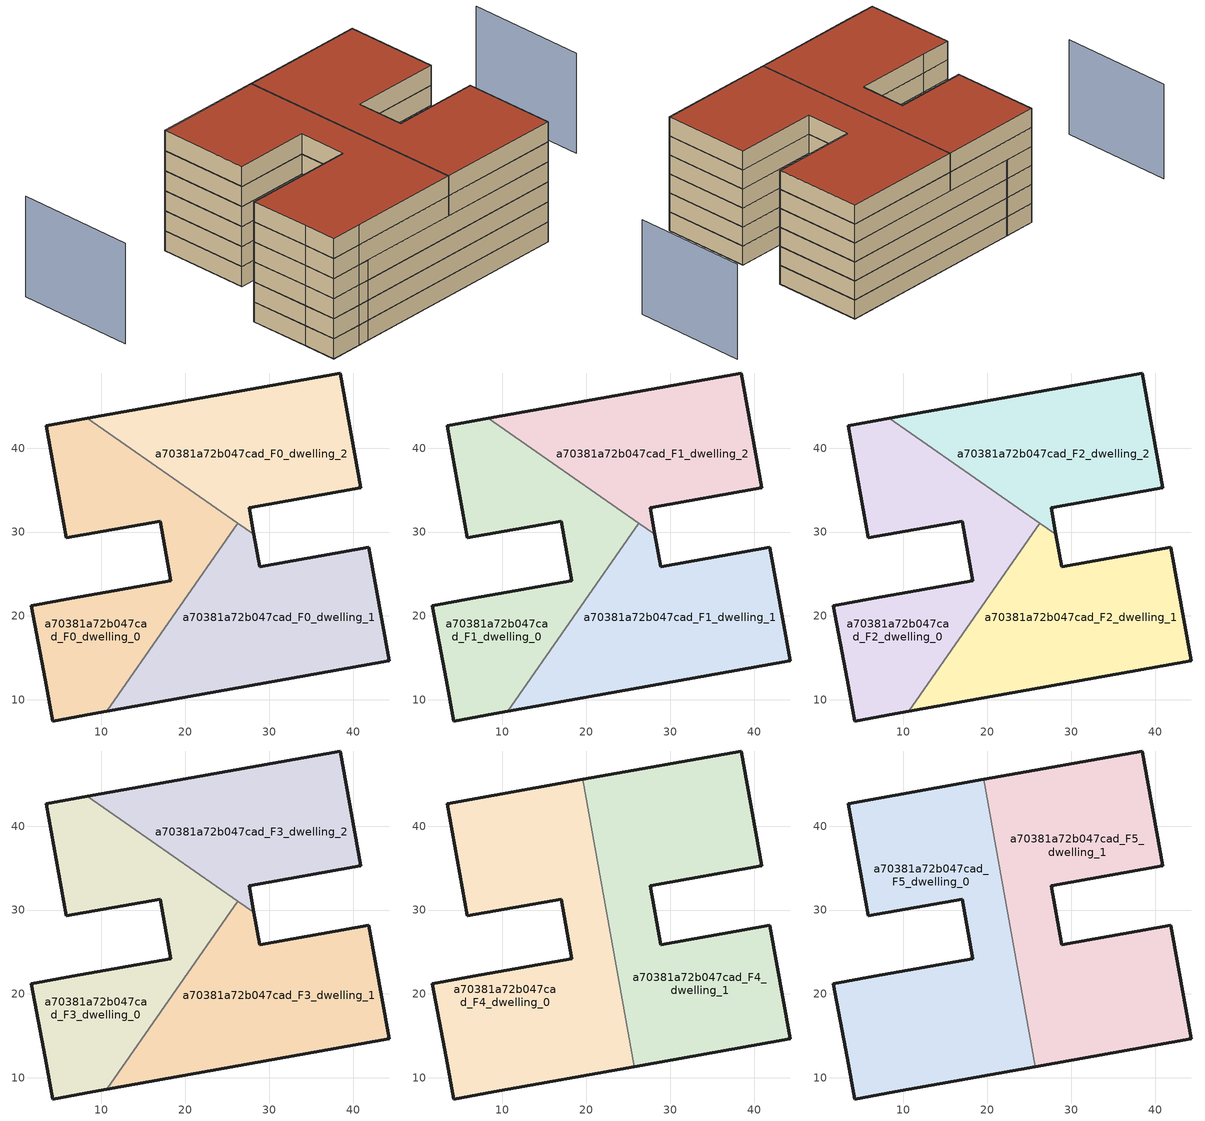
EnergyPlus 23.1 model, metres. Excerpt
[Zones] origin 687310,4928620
a70381a72b047cad_F0_dwelling_0
 floor ground (EU_floor_Construction): 10.65,8.61 26.26,31.06 8.31,43.54 3.43,42.66 5.83,29.29 17.01,31.3 18.28,24.21 6.49,22.09 1.64,21.23 3.32,12.41 4.19,7.47 8.97,8.31 z0
 wall outside (EU_wall_Construction): 10.65,8.61 8.97,8.31 4.19,7.47 3.32,12.41 1.64,21.23 6.49,22.09 18.28,24.21 17.01,31.3 5.83,29.29 3.43,42.66 8.31,43.54 z0:3
 wall to a70381a72b047cad_F0_dwelling_2 (EU_wall_Construction): 8.31,43.54 26.26,31.07 z0:3
 wall to a70381a72b047cad_F0_dwelling_1 (EU_wall_Construction): 26.26,31.07 10.65,8.61 z0:3
a70381a72b047cad_F0_dwelling_1
 floor ground (EU_floor_Construction): 44.32,14.67 41.89,28.18 28.87,25.84 28.17,29.73 26.26,31.06 10.65,8.61 z0
 wall outside (EU_wall_Construction): 28.17,29.73 28.87,25.84 41.89,28.18 44.32,14.67 10.65,8.61 z0:3
 wall to a70381a72b047cad_F0_dwelling_2 (EU_wall_Construction): 26.26,31.06 28.17,29.73 z0:3
a70381a72b047cad_F0_dwelling_2
 floor ground (EU_floor_Construction): 40.93,35.27 38.47,48.96 8.31,43.54 28.17,29.73 27.61,32.87 z0
 wall outside (EU_wall_Construction): 8.31,43.54 38.47,48.96 40.93,35.27 27.61,32.87 28.17,29.73 z0:3
a70381a72b047cad_F1_dwelling_0
 floor to a70381a72b047cad_F0_dwelling_0 (EU_floor_Construction): 10.65,8.61 26.26,31.06 8.31,43.54 3.43,42.66 5.83,29.29 17.01,31.3 18.28,24.21 6.49,22.09 1.64,21.23 3.32,12.41 4.19,7.47 8.97,8.31 z3
 wall outside (EU_wall_Construction): 10.65,8.61 8.97,8.31 4.19,7.47 3.32,12.41 1.64,21.23 6.49,22.09 18.28,24.21 17.01,31.3 5.83,29.29 3.43,42.66 8.31,43.54 z3:6
 wall to a70381a72b047cad_F1_dwelling_2 (EU_wall_Construction): 8.31,43.54 26.26,31.07 z3:6
 wall to a70381a72b047cad_F1_dwelling_1 (EU_wall_Construction): 26.26,31.07 10.65,8.61 z3:6
a70381a72b047cad_F1_dwelling_1
 floor to a70381a72b047cad_F0_dwelling_1 (EU_floor_Construction): 44.32,14.67 41.89,28.18 28.87,25.84 28.17,29.73 26.26,31.06 10.65,8.61 z3
 wall outside (EU_wall_Construction): 28.17,29.73 28.87,25.84 41.89,28.18 44.32,14.67 10.65,8.61 z3:6
 wall to a70381a72b047cad_F1_dwelling_2 (EU_wall_Construction): 26.26,31.06 28.17,29.73 z3:6
a70381a72b047cad_F1_dwelling_2
 floor to a70381a72b047cad_F0_dwelling_2 (EU_floor_Construction): 38.47,48.96 40.93,35.27 27.61,32.87 28.17,29.73 8.31,43.54 z3
 wall outside (EU_wall_Construction): 8.31,43.54 38.47,48.96 40.93,35.27 27.61,32.87 28.17,29.73 z3:6
a70381a72b047cad_F2_dwelling_0
 floor to a70381a72b047cad_F1_dwelling_0 (EU_floor_Construction): 10.65,8.61 26.26,31.06 8.31,43.54 3.43,42.66 5.83,29.29 17.01,31.3 18.28,24.21 6.49,22.09 1.64,21.23 3.32,12.41 4.19,7.47 8.97,8.31 z6
 wall outside (EU_wall_Construction): 10.65,8.61 8.97,8.31 4.19,7.47 3.32,12.41 1.64,21.23 6.49,22.09 18.28,24.21 17.01,31.3 5.83,29.29 3.43,42.66 8.31,43.54 z6:9
 wall to a70381a72b047cad_F2_dwelling_2 (EU_wall_Construction): 8.31,43.54 26.26,31.07 z6:9
 wall to a70381a72b047cad_F2_dwelling_1 (EU_wall_Construction): 26.26,31.07 10.65,8.61 z6:9
a70381a72b047cad_F2_dwelling_1
 floor to a70381a72b047cad_F1_dwelling_1 (EU_floor_Construction): 44.32,14.67 41.89,28.18 28.87,25.84 28.17,29.73 26.26,31.06 10.65,8.61 z6
 wall outside (EU_wall_Construction): 28.17,29.73 28.87,25.84 41.89,28.18 44.32,14.67 10.65,8.61 z6:9
 wall to a70381a72b047cad_F2_dwelling_2 (EU_wall_Construction): 26.26,31.06 28.17,29.73 z6:9
a70381a72b047cad_F2_dwelling_2
 floor to a70381a72b047cad_F1_dwelling_2 (EU_floor_Construction): 38.47,48.96 40.93,35.27 27.61,32.87 28.17,29.73 8.31,43.54 z6
 wall outside (EU_wall_Construction): 8.31,43.54 38.47,48.96 40.93,35.27 27.61,32.87 28.17,29.73 z6:9
a70381a72b047cad_F3_dwelling_0
 floor to a70381a72b047cad_F2_dwelling_0 (EU_floor_Construction): 10.65,8.61 26.26,31.06 8.31,43.54 3.43,42.66 5.83,29.29 17.01,31.3 18.28,24.21 6.49,22.09 1.64,21.23 3.32,12.41 4.19,7.47 8.97,8.31 z9
 wall outside (EU_wall_Construction): 10.65,8.61 8.97,8.31 4.19,7.47 3.32,12.41 1.64,21.23 6.49,22.09 18.28,24.21 17.01,31.3 5.83,29.29 3.43,42.66 8.31,43.54 z9:12
 wall to a70381a72b047cad_F3_dwelling_2 (EU_wall_Construction): 8.31,43.54 26.26,31.07 z9:12
 wall to a70381a72b047cad_F3_dwelling_1 (EU_wall_Construction): 26.26,31.07 10.65,8.61 z9:12
a70381a72b047cad_F3_dwelling_1
 floor to a70381a72b047cad_F2_dwelling_1 (EU_floor_Construction): 44.32,14.67 41.89,28.18 28.87,25.84 28.17,29.73 26.26,31.06 10.65,8.61 z9
 wall outside (EU_wall_Construction): 28.17,29.73 28.87,25.84 41.89,28.18 44.32,14.67 10.65,8.61 z9:12
 wall to a70381a72b047cad_F3_dwelling_2 (EU_wall_Construction): 26.26,31.06 28.17,29.73 z9:12
a70381a72b047cad_F3_dwelling_2
 floor to a70381a72b047cad_F2_dwelling_2 (EU_floor_Construction): 38.47,48.96 40.93,35.27 27.61,32.87 28.17,29.73 8.31,43.54 z9
 wall outside (EU_wall_Construction): 8.31,43.54 38.47,48.96 40.93,35.27 27.61,32.87 28.17,29.73 z9:12
a70381a72b047cad_F4_dwelling_0
 floor to a70381a72b047cad_F3_dwelling_0 (EU_floor_Construction): 11.5,9.84 23.03,26.42 22.02,32.04 17.01,31.3 18.28,24.21 6.49,22.09 1.64,21.23 3.32,12.41 4.19,7.47 8.98,8.32 z12; 10.65,8.61 11.5,9.84 8.98,8.32 10.63,8.61 z12; 22.02,32.04 21.62,34.29 8.31,43.54 3.43,42.66 5.83,29.29 17.01,31.3 z12; 8.97,8.31 8.98,8.32 4.19,7.47 z12
 floor to a70381a72b047cad_F3_dwelling_1 (EU_floor_Construction): 25.74,11.33 24.59,17.74 11.5,9.84 10.65,8.61 z12; 24.59,17.74 23.03,26.42 11.5,9.84 z12
 floor to a70381a72b047cad_F3_dwelling_2 (EU_floor_Construction): 21.62,34.29 19.59,45.57 8.31,43.54 z12
 wall outside (EU_wall_Construction): 25.74,11.33 8.97,8.31 4.19,7.47 3.32,12.41 1.64,21.23 6.49,22.09 18.28,24.21 17.01,31.3 5.83,29.29 3.43,42.66 19.59,45.57 z12:15
 wall to a70381a72b047cad_F4_dwelling_1 (EU_wall_Construction): 19.59,45.57 25.74,11.33 z12:15
a70381a72b047cad_F4_dwelling_1
 floor to a70381a72b047cad_F3_dwelling_0 (EU_floor_Construction): 23.03,26.42 26.26,31.06 21.62,34.29 z12
 floor to a70381a72b047cad_F3_dwelling_2 (EU_floor_Construction): 40.93,35.27 38.47,48.96 19.59,45.57 21.62,34.29 26.26,31.07 27.61,32.87 z12; 28.17,29.73 27.61,32.87 26.26,31.07 z12
 floor to a70381a72b047cad_F3_dwelling_1 (EU_floor_Construction): 44.32,14.67 41.89,28.18 28.87,25.84 26.26,31.06 23.03,26.42 25.74,11.33 z12; 28.87,25.84 28.17,29.73 26.26,31.06 z12
 wall outside (EU_wall_Construction): 19.59,45.57 38.47,48.96 40.93,35.27 27.61,32.87 28.87,25.84 41.89,28.18 44.32,14.67 25.74,11.33 z12:15
a70381a72b047cad_F5_dwelling_0
 floor to a70381a72b047cad_F4_dwelling_0 (EU_floor_Construction): 25.74,11.33 19.59,45.57 3.43,42.66 5.83,29.29 17.01,31.3 18.28,24.21 6.49,22.09 1.64,21.23 3.32,12.41 4.19,7.47 8.97,8.31 z15
 wall outside (EU_wall_Construction): 25.74,11.33 8.97,8.31 4.19,7.47 3.32,12.41 1.64,21.23 6.49,22.09 18.28,24.21 17.01,31.3 5.83,29.29 3.43,42.66 19.59,45.57 z15:18
 wall to a70381a72b047cad_F5_dwelling_1 (EU_wall_Construction): 19.59,45.57 25.74,11.33 z15:18
 roof outside (EU_roof_Construction): 19.59,45.57 25.74,11.33 8.97,8.31 4.19,7.47 3.32,12.41 1.64,21.23 6.49,22.09 18.28,24.21 17.01,31.3 5.83,29.29 3.43,42.66 z18
a70381a72b047cad_F5_dwelling_1
 floor to a70381a72b047cad_F4_dwelling_1 (EU_floor_Construction): 44.32,14.67 41.89,28.18 28.87,25.84 27.61,32.87 40.93,35.27 38.47,48.96 19.59,45.57 25.74,11.33 z15
 wall outside (EU_wall_Construction): 19.59,45.57 38.47,48.96 40.93,35.27 27.61,32.87 28.87,25.84 41.89,28.18 44.32,14.67 25.74,11.33 z15:18
 roof outside (EU_roof_Construction): 38.47,48.96 40.93,35.27 27.61,32.87 28.87,25.84 41.89,28.18 44.32,14.67 25.74,11.33 19.59,45.57 z18
shading: -17.94,44.14 -14.9,26.82 / 60.83,30.5 57.74,47.92 z0:15
[Building]
EU S2 Campaign: North Axis=0; Terrain=City; Solar Distribution=FullExterior
[Site:Location]
Bologna: Latitude=44.5; Longitude=11.25; Time Zone=1; Elevation=37
[SizingPeriod:WeatherFileDays]
AnnualSizingPeriod: Begin Month=1; Begin Day of Month=1; End Month=12; End Day of Month=31; Day of Week for Start Day=Monday; Use Weather File Daylight Saving Period=No; Use Weather File Rain and Snow Indicators=No
[MATERIAL]
EU_InternalMass_Material: Roughness=MediumRough; Thickness=0.1; Conductivity=1; Density=1800; Specific Heat=900; Thermal Absorptance=0.9; Solar Absorptance=0.7; Visible Absorptance=0.7
[MATERIAL:NOMASS] Roughness=MediumRough; Thermal Absorptance=0.9; Solar Absorptance=0.7; Visible Absorptance=0.7
Name | Thermal Resistance
EU_wall_NoMass | 0.905828
EU_roof_NoMass | 0.37593
EU_floor_NoMass | 0.67114
[CONSTRUCTION]
EU_wall_Construction: EU_wall_NoMass
EU_roof_Construction: EU_roof_NoMass
EU_floor_Construction: EU_floor_NoMass
EU_InternalMass_Construction: EU_InternalMass_Material
[ZONE] Type=1; Multiplier=1; Ceiling Height=autocalculate; Floor Area=autocalculate; Part of Total Floor Area=Yes
Name | Volume
a70381a72b047cad_F0_dwelling_0; a70381a72b047cad_F1_dwelling_0; a70381a72b047cad_F2_dwelling_0; a70381a72b047cad_F3_dwelling_0 | 1197.07
a70381a72b047cad_F4_dwelling_0 | 1698.8
a70381a72b047cad_F5_dwelling_0 | 1698.82
a70381a72b047cad_F0_dwelling_1; a70381a72b047cad_F1_dwelling_1; a70381a72b047cad_F2_dwelling_1; a70381a72b047cad_F3_dwelling_1 | 1196.97
a70381a72b047cad_F4_dwelling_1 | 1698.76
a70381a72b047cad_F5_dwelling_1 | 1698.78
a70381a72b047cad_F0_dwelling_2; a70381a72b047cad_F1_dwelling_2; a70381a72b047cad_F2_dwelling_2; a70381a72b047cad_F3_dwelling_2 | 1003.57
[INTERNALMASS] Construction=EU_InternalMass_Construction
Name | Zone or ZoneList | Surface Area
a70381a72b047cad_F0_dwelling_0_EU_InternalMass | a70381a72b047cad_F0_dwelling_0 | 399.024
a70381a72b047cad_F0_dwelling_1_EU_InternalMass | a70381a72b047cad_F0_dwelling_1 | 398.984
a70381a72b047cad_F0_dwelling_2_EU_InternalMass | a70381a72b047cad_F0_dwelling_2 | 334.523
a70381a72b047cad_F1_dwelling_0_EU_InternalMass | a70381a72b047cad_F1_dwelling_0 | 399.024
a70381a72b047cad_F1_dwelling_1_EU_InternalMass | a70381a72b047cad_F1_dwelling_1 | 398.984
a70381a72b047cad_F1_dwelling_2_EU_InternalMass | a70381a72b047cad_F1_dwelling_2 | 334.523
a70381a72b047cad_F2_dwelling_0_EU_InternalMass | a70381a72b047cad_F2_dwelling_0 | 399.024
a70381a72b047cad_F2_dwelling_1_EU_InternalMass | a70381a72b047cad_F2_dwelling_1 | 398.984
a70381a72b047cad_F2_dwelling_2_EU_InternalMass | a70381a72b047cad_F2_dwelling_2 | 334.523
a70381a72b047cad_F3_dwelling_0_EU_InternalMass | a70381a72b047cad_F3_dwelling_0 | 399.024
a70381a72b047cad_F3_dwelling_1_EU_InternalMass | a70381a72b047cad_F3_dwelling_1 | 398.984
a70381a72b047cad_F3_dwelling_2_EU_InternalMass | a70381a72b047cad_F3_dwelling_2 | 334.523
a70381a72b047cad_F4_dwelling_0_EU_InternalMass | a70381a72b047cad_F4_dwelling_0 | 566.274
a70381a72b047cad_F4_dwelling_1_EU_InternalMass | a70381a72b047cad_F4_dwelling_1 | 566.259
a70381a72b047cad_F5_dwelling_0_EU_InternalMass | a70381a72b047cad_F5_dwelling_0 | 566.274
a70381a72b047cad_F5_dwelling_1_EU_InternalMass | a70381a72b047cad_F5_dwelling_1 | 566.259
[OTHEREQUIPMENT] Fuel Type=Electricity; Design Level Calculation Method=Watts/Area; Power per Zone Floor Area=1; Fraction Latent=0; Fraction Radiant=0; Fraction Lost=0; Carbon Dioxide Generation Rate=0; EndUse Subcategory=EU_Step8_InternalGains
Name | Zone or ZoneList or Space or SpaceList | Schedule
EU_Step8_InternalGain_a70381a72b047cad_F0_dwelling_0_f000 | a70381a72b047cad_F0_dwelling_0 | EU_Step8_GainSchedule_a70381a72b047cad_F0_dwelling_0_f000
EU_Step8_InternalGain_a70381a72b047cad_F0_dwelling_1_f000 | a70381a72b047cad_F0_dwelling_1 | EU_Step8_GainSchedule_a70381a72b047cad_F0_dwelling_1_f000
EU_Step8_InternalGain_a70381a72b047cad_F0_dwelling_2_f000 | a70381a72b047cad_F0_dwelling_2 | EU_Step8_GainSchedule_a70381a72b047cad_F0_dwelling_2_f000
EU_Step8_InternalGain_a70381a72b047cad_F1_dwelling_0_f000 | a70381a72b047cad_F1_dwelling_0 | EU_Step8_GainSchedule_a70381a72b047cad_F1_dwelling_0_f000
EU_Step8_InternalGain_a70381a72b047cad_F1_dwelling_1_f000 | a70381a72b047cad_F1_dwelling_1 | EU_Step8_GainSchedule_a70381a72b047cad_F1_dwelling_1_f000
EU_Step8_InternalGain_a70381a72b047cad_F1_dwelling_2_f000 | a70381a72b047cad_F1_dwelling_2 | EU_Step8_GainSchedule_a70381a72b047cad_F1_dwelling_2_f000
EU_Step8_InternalGain_a70381a72b047cad_F2_dwelling_0_f000 | a70381a72b047cad_F2_dwelling_0 | EU_Step8_GainSchedule_a70381a72b047cad_F2_dwelling_0_f000
EU_Step8_InternalGain_a70381a72b047cad_F2_dwelling_1_f000 | a70381a72b047cad_F2_dwelling_1 | EU_Step8_GainSchedule_a70381a72b047cad_F2_dwelling_1_f000
EU_Step8_InternalGain_a70381a72b047cad_F2_dwelling_2_f000 | a70381a72b047cad_F2_dwelling_2 | EU_Step8_GainSchedule_a70381a72b047cad_F2_dwelling_2_f000
EU_Step8_InternalGain_a70381a72b047cad_F3_dwelling_0_f000 | a70381a72b047cad_F3_dwelling_0 | EU_Step8_GainSchedule_a70381a72b047cad_F3_dwelling_0_f000
EU_Step8_InternalGain_a70381a72b047cad_F3_dwelling_1_f000 | a70381a72b047cad_F3_dwelling_1 | EU_Step8_GainSchedule_a70381a72b047cad_F3_dwelling_1_f000
EU_Step8_InternalGain_a70381a72b047cad_F3_dwelling_2_f000 | a70381a72b047cad_F3_dwelling_2 | EU_Step8_GainSchedule_a70381a72b047cad_F3_dwelling_2_f000
EU_Step8_InternalGain_a70381a72b047cad_F4_dwelling_0_f000 | a70381a72b047cad_F4_dwelling_0 | EU_Step8_GainSchedule_a70381a72b047cad_F4_dwelling_0_f000
EU_Step8_InternalGain_a70381a72b047cad_F4_dwelling_1_f000 | a70381a72b047cad_F4_dwelling_1 | EU_Step8_GainSchedule_a70381a72b047cad_F4_dwelling_1_f000
EU_Step8_InternalGain_a70381a72b047cad_F5_dwelling_0_f000 | a70381a72b047cad_F5_dwelling_0 | EU_Step8_GainSchedule_a70381a72b047cad_F5_dwelling_0_f000
EU_Step8_InternalGain_a70381a72b047cad_F5_dwelling_1_f000 | a70381a72b047cad_F5_dwelling_1 | EU_Step8_GainSchedule_a70381a72b047cad_F5_dwelling_1_f000
[ZONEVENTILATION:DESIGNFLOWRATE] Schedule=EU_AlwaysOn; Design Flow Rate Calculation Method=AirChanges/Hour; Air Changes per Hour=0.73129; Ventilation Type=Natural; Fan Pressure Rise=0; Fan Total Efficiency=1; Constant Term Coefficient=1; Temperature Term Coefficient=0; Velocity Term Coefficient=0; Velocity Squared Term Coefficient=0; Minimum Indoor Temperature=-100; Maximum Indoor Temperature=100; Delta Temperature=-100; Minimum Outdoor Temperature=-100; Maximum Outdoor Temperature=100; Maximum Wind Speed=40
Name | Zone or ZoneList or Space or SpaceList
EU_ConstantAir_a70381a72b047cad_F0_dwelling_0 | a70381a72b047cad_F0_dwelling_0
EU_ConstantAir_a70381a72b047cad_F0_dwelling_1 | a70381a72b047cad_F0_dwelling_1
EU_ConstantAir_a70381a72b047cad_F0_dwelling_2 | a70381a72b047cad_F0_dwelling_2
EU_ConstantAir_a70381a72b047cad_F1_dwelling_0 | a70381a72b047cad_F1_dwelling_0
EU_ConstantAir_a70381a72b047cad_F1_dwelling_1 | a70381a72b047cad_F1_dwelling_1
EU_ConstantAir_a70381a72b047cad_F1_dwelling_2 | a70381a72b047cad_F1_dwelling_2
EU_ConstantAir_a70381a72b047cad_F2_dwelling_0 | a70381a72b047cad_F2_dwelling_0
EU_ConstantAir_a70381a72b047cad_F2_dwelling_1 | a70381a72b047cad_F2_dwelling_1
EU_ConstantAir_a70381a72b047cad_F2_dwelling_2 | a70381a72b047cad_F2_dwelling_2
EU_ConstantAir_a70381a72b047cad_F3_dwelling_0 | a70381a72b047cad_F3_dwelling_0
EU_ConstantAir_a70381a72b047cad_F3_dwelling_1 | a70381a72b047cad_F3_dwelling_1
EU_ConstantAir_a70381a72b047cad_F3_dwelling_2 | a70381a72b047cad_F3_dwelling_2
EU_ConstantAir_a70381a72b047cad_F4_dwelling_0 | a70381a72b047cad_F4_dwelling_0
EU_ConstantAir_a70381a72b047cad_F4_dwelling_1 | a70381a72b047cad_F4_dwelling_1
EU_ConstantAir_a70381a72b047cad_F5_dwelling_0 | a70381a72b047cad_F5_dwelling_0
EU_ConstantAir_a70381a72b047cad_F5_dwelling_1 | a70381a72b047cad_F5_dwelling_1
[HVACTEMPLATE:THERMOSTAT] Constant Heating Setpoint=20; Constant Cooling Setpoint=50
EU_HeatOnly_a70381a72b047cad_F0_dwelling_0; EU_HeatOnly_a70381a72b047cad_F0_dwelling_1; EU_HeatOnly_a70381a72b047cad_F0_dwelling_2; EU_HeatOnly_a70381a72b047cad_F1_dwelling_0; EU_HeatOnly_a70381a72b047cad_F1_dwelling_1; EU_HeatOnly_a70381a72b047cad_F1_dwelling_2; EU_HeatOnly_a70381a72b047cad_F2_dwelling_0; EU_HeatOnly_a70381a72b047cad_F2_dwelling_1; EU_HeatOnly_a70381a72b047cad_F2_dwelling_2; EU_HeatOnly_a70381a72b047cad_F3_dwelling_0; EU_HeatOnly_a70381a72b047cad_F3_dwelling_1; EU_HeatOnly_a70381a72b047cad_F3_dwelling_2; EU_HeatOnly_a70381a72b047cad_F4_dwelling_0; EU_HeatOnly_a70381a72b047cad_F4_dwelling_1; EU_HeatOnly_a70381a72b047cad_F5_dwelling_0; EU_HeatOnly_a70381a72b047cad_F5_dwelling_1
[HVACTEMPLATE:ZONE:IDEALLOADSAIRSYSTEM] System Availability Schedule=EU_AlwaysOn; Maximum Heating Supply Air Temperature=50; Minimum Cooling Supply Air Temperature=13; Maximum Heating Supply Air Humidity Ratio=0.0156; Minimum Cooling Supply Air Humidity Ratio=0.0077; Heating Limit=NoLimit; Cooling Limit=NoLimit; Heating Availability Schedule=EU_AlwaysOn; Cooling Availability Schedule=EU_CoolingOff; Dehumidification Control Type=ConstantSensibleHeatRatio; Cooling Sensible Heat Ratio=0.7; Dehumidification Setpoint=60; Humidification Control Type=None; Humidification Setpoint=30; Outdoor Air Method=None; Outdoor Air Flow Rate per Person=0.00944; Outdoor Air Flow Rate per Zone Floor Area=0; Outdoor Air Flow Rate per Zone=0; Demand Controlled Ventilation Type=None; Outdoor Air Economizer Type=NoEconomizer; Heat Recovery Type=None; Sensible Heat Recovery Effectiveness=0.7; Latent Heat Recovery Effectiveness=0.65
Name | Template Thermostat
a70381a72b047cad_F0_dwelling_0 | EU_HeatOnly_a70381a72b047cad_F0_dwelling_0
a70381a72b047cad_F0_dwelling_1 | EU_HeatOnly_a70381a72b047cad_F0_dwelling_1
a70381a72b047cad_F0_dwelling_2 | EU_HeatOnly_a70381a72b047cad_F0_dwelling_2
a70381a72b047cad_F1_dwelling_0 | EU_HeatOnly_a70381a72b047cad_F1_dwelling_0
a70381a72b047cad_F1_dwelling_1 | EU_HeatOnly_a70381a72b047cad_F1_dwelling_1
a70381a72b047cad_F1_dwelling_2 | EU_HeatOnly_a70381a72b047cad_F1_dwelling_2
a70381a72b047cad_F2_dwelling_0 | EU_HeatOnly_a70381a72b047cad_F2_dwelling_0
a70381a72b047cad_F2_dwelling_1 | EU_HeatOnly_a70381a72b047cad_F2_dwelling_1
a70381a72b047cad_F2_dwelling_2 | EU_HeatOnly_a70381a72b047cad_F2_dwelling_2
a70381a72b047cad_F3_dwelling_0 | EU_HeatOnly_a70381a72b047cad_F3_dwelling_0
a70381a72b047cad_F3_dwelling_1 | EU_HeatOnly_a70381a72b047cad_F3_dwelling_1
a70381a72b047cad_F3_dwelling_2 | EU_HeatOnly_a70381a72b047cad_F3_dwelling_2
a70381a72b047cad_F4_dwelling_0 | EU_HeatOnly_a70381a72b047cad_F4_dwelling_0
a70381a72b047cad_F4_dwelling_1 | EU_HeatOnly_a70381a72b047cad_F4_dwelling_1
a70381a72b047cad_F5_dwelling_0 | EU_HeatOnly_a70381a72b047cad_F5_dwelling_0
a70381a72b047cad_F5_dwelling_1 | EU_HeatOnly_a70381a72b047cad_F5_dwelling_1
[SIZING:ZONE] Zone Cooling Design Supply Air Temperature Input Method=SupplyAirTemperature; Zone Cooling Design Supply Air Temperature=13; Zone Heating Design Supply Air Temperature Input Method=SupplyAirTemperature; Zone Heating Design Supply Air Temperature=50; Zone Cooling Design Supply Air Humidity Ratio=0.008; Zone Heating Design Supply Air Humidity Ratio=0.008; Cooling Design Air Flow Method=DesignDay; Cooling Design Air Flow Rate=0; Cooling Minimum Air Flow per Zone Floor Area=0.000762; Cooling Minimum Air Flow=0; Cooling Minimum Air Flow Fraction=0.2; Heating Design Air Flow Method=DesignDay; Heating Design Air Flow Rate=0; Heating Maximum Air Flow per Zone Floor Area=0.002032; Heating Maximum Air Flow=0.141576; Heating Maximum Air Flow Fraction=0.3; Account for Dedicated Outdoor Air System=No; Dedicated Outdoor Air System Control Strategy=NeutralSupplyAir; Dedicated Outdoor Air Low Setpoint Temperature for Design=autosize; Dedicated Outdoor Air High Setpoint Temperature for Design=autosize; Zone Load Sizing Method=Sensible Load Only No Latent Load; Zone Latent Cooling Design Supply Air Humidity Ratio Input Method=HumidityRatioDifference; Zone Cooling Design Supply Air Humidity Ratio Difference=0.005; Zone Latent Heating Design Supply Air Humidity Ratio Input Method=HumidityRatioDifference; Zone Humidification Design Supply Air Humidity Ratio Difference=0.005
a70381a72b047cad_F0_dwelling_0; a70381a72b047cad_F0_dwelling_1; a70381a72b047cad_F0_dwelling_2; a70381a72b047cad_F1_dwelling_0; a70381a72b047cad_F1_dwelling_1; a70381a72b047cad_F1_dwelling_2; a70381a72b047cad_F2_dwelling_0; a70381a72b047cad_F2_dwelling_1; a70381a72b047cad_F2_dwelling_2; a70381a72b047cad_F3_dwelling_0; a70381a72b047cad_F3_dwelling_1; a70381a72b047cad_F3_dwelling_2; a70381a72b047cad_F4_dwelling_0; a70381a72b047cad_F4_dwelling_1; a70381a72b047cad_F5_dwelling_0; a70381a72b047cad_F5_dwelling_1
[SCHEDULE:CONSTANT]
Name | Hourly Value
EU_AlwaysOn | 1
EU_CoolingOff | 0
[SCHEDULE:FILE] Column Number=1; Rows to Skip at Top=0; Number of Hours of Data=8760; Column Separator=Comma; Interpolate to Timestep=No; Minutes per Item=60; Adjust Schedule for Daylight Savings=Yes
Name | File
EU_Step8_GainSchedule_a70381a72b047cad_F0_dwelling_0_f000 | ../../schedules/a70381a72b047cad/a70381a72b047cad_F0_dwelling_0_f000_gain.csv
EU_Step8_GainSchedule_a70381a72b047cad_F0_dwelling_1_f000 | ../../schedules/a70381a72b047cad/a70381a72b047cad_F0_dwelling_1_f000_gain.csv
EU_Step8_GainSchedule_a70381a72b047cad_F0_dwelling_2_f000 | ../../schedules/a70381a72b047cad/a70381a72b047cad_F0_dwelling_2_f000_gain.csv
EU_Step8_GainSchedule_a70381a72b047cad_F1_dwelling_0_f000 | ../../schedules/a70381a72b047cad/a70381a72b047cad_F1_dwelling_0_f000_gain.csv
EU_Step8_GainSchedule_a70381a72b047cad_F1_dwelling_1_f000 | ../../schedules/a70381a72b047cad/a70381a72b047cad_F1_dwelling_1_f000_gain.csv
EU_Step8_GainSchedule_a70381a72b047cad_F1_dwelling_2_f000 | ../../schedules/a70381a72b047cad/a70381a72b047cad_F1_dwelling_2_f000_gain.csv
EU_Step8_GainSchedule_a70381a72b047cad_F2_dwelling_0_f000 | ../../schedules/a70381a72b047cad/a70381a72b047cad_F2_dwelling_0_f000_gain.csv
EU_Step8_GainSchedule_a70381a72b047cad_F2_dwelling_1_f000 | ../../schedules/a70381a72b047cad/a70381a72b047cad_F2_dwelling_1_f000_gain.csv
EU_Step8_GainSchedule_a70381a72b047cad_F2_dwelling_2_f000 | ../../schedules/a70381a72b047cad/a70381a72b047cad_F2_dwelling_2_f000_gain.csv
EU_Step8_GainSchedule_a70381a72b047cad_F3_dwelling_0_f000 | ../../schedules/a70381a72b047cad/a70381a72b047cad_F3_dwelling_0_f000_gain.csv
EU_Step8_GainSchedule_a70381a72b047cad_F3_dwelling_1_f000 | ../../schedules/a70381a72b047cad/a70381a72b047cad_F3_dwelling_1_f000_gain.csv
EU_Step8_GainSchedule_a70381a72b047cad_F3_dwelling_2_f000 | ../../schedules/a70381a72b047cad/a70381a72b047cad_F3_dwelling_2_f000_gain.csv
EU_Step8_GainSchedule_a70381a72b047cad_F4_dwelling_0_f000 | ../../schedules/a70381a72b047cad/a70381a72b047cad_F4_dwelling_0_f000_gain.csv
EU_Step8_GainSchedule_a70381a72b047cad_F4_dwelling_1_f000 | ../../schedules/a70381a72b047cad/a70381a72b047cad_F4_dwelling_1_f000_gain.csv
EU_Step8_GainSchedule_a70381a72b047cad_F5_dwelling_0_f000 | ../../schedules/a70381a72b047cad/a70381a72b047cad_F5_dwelling_0_f000_gain.csv
EU_Step8_GainSchedule_a70381a72b047cad_F5_dwelling_1_f000 | ../../schedules/a70381a72b047cad/a70381a72b047cad_F5_dwelling_1_f000_gain.csv
